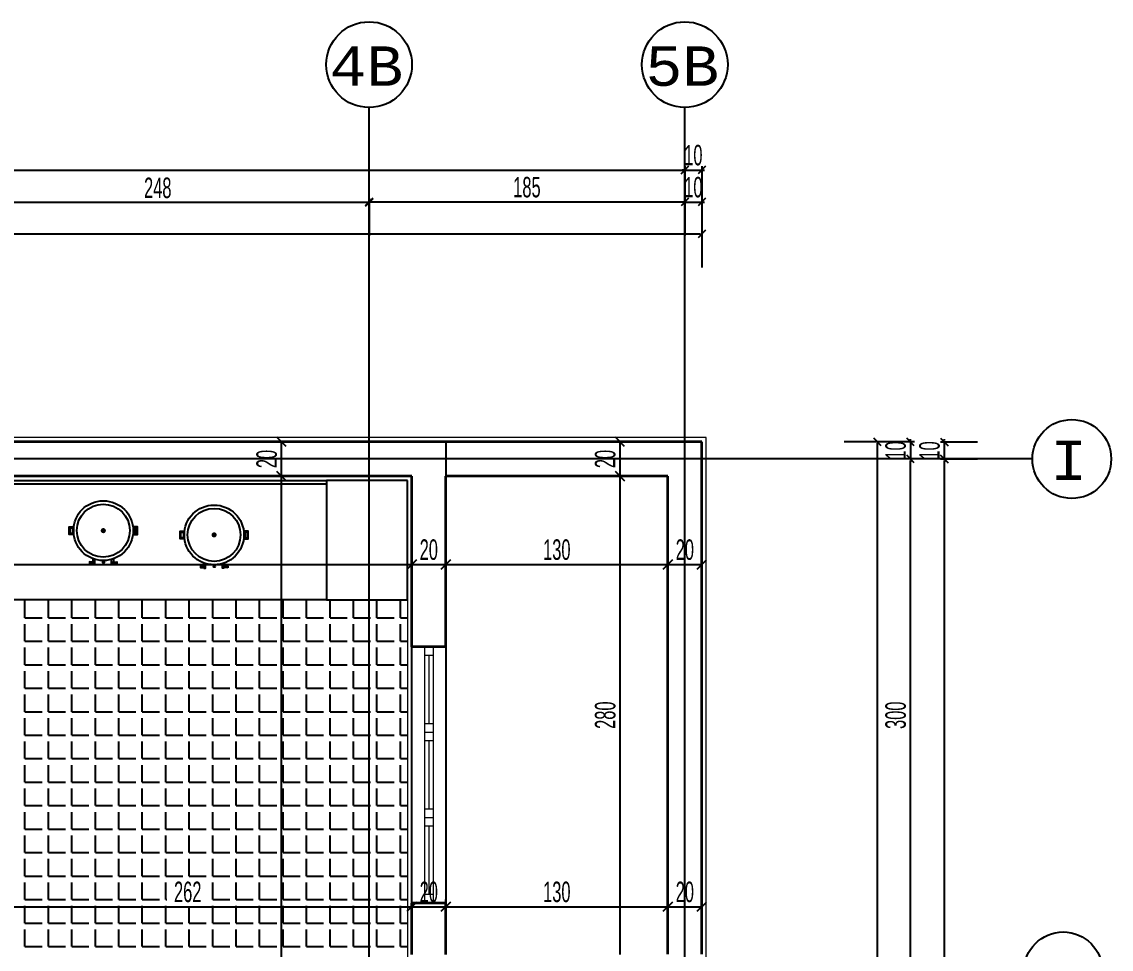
# Model space of a CAD drawing. Header units: inches. Extents: x -7543 to -822, y 102837 to 190349.
# Drawn here: x -835.2861 to -835.1584, y 102837.1283 to 102837.2369 of the extents above; entities that cross this region are included whole.
import ezdxf

# ---------------------------------------------------------------- set-up
doc = ezdxf.new("R2010")
doc.units = ezdxf.units.IN
doc.header["$MEASUREMENT"] = 0
doc.linetypes.add('DASHDOTX2', pattern=[2, 1, -0.5, 0, -0.5])
doc.layers.get('0').update_dxf_attribs({"lineweight": 25})
doc.layers.get('Defpoints').update_dxf_attribs({"lineweight": 25})
for name, color, linetype, lineweight in [('AKS', 1, 'Continuous', 25), ('ICOL', 55, 'Continuous', 25), ('SIVA', 150, 'Continuous', 15), ('TARAMA', 8, 'Continuous', 25)]:
    doc.layers.add(name, color=color, linetype=linetype, lineweight=lineweight)
for name, color, linetype, lineweight, true_color in [('DUVAR', 7, 'Continuous', 35, 0xfc4642), ('PENCERE', 7, 'Continuous', 18, 0xffb360), ('TEFRİŞ', 7, 'Continuous', 25, 0x78462c)]:
    doc.layers.add(name, color=color, linetype=linetype, lineweight=lineweight, true_color=true_color)
doc.styles.add('ISIM', font='monos.ttf', dxfattribs={"width": 1.1, "height": 200})
doc.styles.add('OLCU', font='tromand.shx', dxfattribs={"width": 0.6, "height": 12})

# ---------------------------------------------------------------- blocks, each defined once
blk = doc.blocks.new('_Oblique')
at = {"color": 0, "linetype": 'ByBlock', "lineweight": -2}
blk.add_line((-0.5, -0.5), (0.5, 0.5), dxfattribs=at)
blk = doc.blocks.new('D')
at = {"layer": 'ICOL'}
for p, q in [((2.83, 2.83), (-2.83, -2.83)), ((0, 3), (0, -25))]:
    blk.add_line(p, q, dxfattribs=at)
blk = doc.blocks.new('E')
at = {"layer": 'ICOL'}
for p, q in [((0, -3), (0, 25)), ((-2.83, -2.83), (2.83, 2.83))]:
    blk.add_line(p, q, dxfattribs=at)

msp = doc.modelspace()

# ---------------------------------------------------------------- linework, layer by layer
msp.add_line((-835.29039, 102837.18279), (-835.25039, 102837.18279))
for points in [[(-835.29039, 102837.16919), (-835.29039, 102837.18319), (-835.25039, 102837.18319), (-835.25039, 102837.16919)], [(-835.28003, 102837.17685), (-835.28053, 102837.17685), (-835.28053, 102837.17774), (-835.28003, 102837.17774)], [(-835.28013, 102837.17695), (-835.28043, 102837.17695), (-835.28043, 102837.17764), (-835.28013, 102837.17764)], [(-835.27303, 102837.17685), (-835.27254, 102837.17685), (-835.27254, 102837.17774), (-835.27303, 102837.17774)], [(-835.27293, 102837.17695), (-835.27264, 102837.17695), (-835.27264, 102837.17764), (-835.27293, 102837.17764)], [(-835.26705, 102837.17635), (-835.26754, 102837.17635), (-835.26754, 102837.17724), (-835.26705, 102837.17724)], [(-835.26715, 102837.17645), (-835.26744, 102837.17645), (-835.26744, 102837.17714), (-835.26715, 102837.17714)], [(-835.26005, 102837.17635), (-835.25955, 102837.17635), (-835.25955, 102837.17724), (-835.26005, 102837.17724)], [(-835.25995, 102837.17645), (-835.25965, 102837.17645), (-835.25965, 102837.17714), (-835.25995, 102837.17714)], [(-835.27814, 102837.17344), (-835.27761, 102837.17349), (-835.27761, 102837.17361), (-835.27814, 102837.17365)], [(-835.27493, 102837.17344), (-835.27546, 102837.17349), (-835.27546, 102837.17361), (-835.27493, 102837.17365)], [(-835.26515, 102837.17294), (-835.26462, 102837.17299), (-835.26462, 102837.17311), (-835.26515, 102837.17315)], [(-835.26194, 102837.17294), (-835.26247, 102837.17299), (-835.26247, 102837.17311), (-835.26194, 102837.17315)]]:
    msp.add_lwpolyline(points, close=True)
at = {"const_width": 0.0003}
for points in [[(-835.27668, 102837.1773, 1), (-835.27638, 102837.1773, 1)], [(-835.2637, 102837.1768, 1), (-835.2634, 102837.1768, 1)]]:
    msp.add_lwpolyline(points, format="xyb", close=True, dxfattribs=at)
for points in [[(-835.27775, 102837.17402), (-835.27775, 102837.17362)], [(-835.27775, 102837.1734), (-835.27754, 102837.1734), (-835.27754, 102837.17394)], [(-835.27775, 102837.17347), (-835.27775, 102837.1734)], [(-835.27652, 102837.17369), (-835.27652, 102837.1738)], [(-835.27534, 102837.1734), (-835.27556, 102837.1734), (-835.27556, 102837.17393)], [(-835.27534, 102837.17401), (-835.27534, 102837.17362)], [(-835.27534, 102837.17348), (-835.27534, 102837.1734)], [(-835.26477, 102837.17352), (-835.26477, 102837.17312)], [(-835.26477, 102837.1729), (-835.26455, 102837.1729), (-835.26455, 102837.17344)], [(-835.26354, 102837.17319), (-835.26354, 102837.1733)], [(-835.26235, 102837.1729), (-835.26257, 102837.1729), (-835.26257, 102837.17343)], [(-835.26235, 102837.17351), (-835.26235, 102837.17312)], [(-835.26477, 102837.17297), (-835.26477, 102837.1729)], [(-835.26235, 102837.17298), (-835.26235, 102837.1729)]]:
    msp.add_lwpolyline(points)
for centre, radius in [((-835.27653, 102837.1773), 0.0035), ((-835.27653, 102837.1773), 0.0031), ((-835.26355, 102837.1768), 0.0035), ((-835.26355, 102837.1768), 0.0031), ((-835.27651, 102837.1736), 0.0000939), ((-835.26352, 102837.1731), 0.0000939)]:
    msp.add_circle(centre, radius)
at = {"layer": 'AKS', "linetype": 'DASHDOTX2', "ltscale": 10}
for p, q in [((-835.24539, 102836.74054), (-835.24539, 102837.22685)), ((-835.20839, 102836.74054), (-835.20839, 102837.22685)), ((-835.16767, 102837.18569), (-835.58789, 102837.18569))]:
    msp.add_line(p, q, dxfattribs=at)
at = {"layer": 'AKS', "color": 0}
for centre, radius in [((-835.24539, 102837.23187), 0.00502), ((-835.20839, 102837.23187), 0.00502), ((-835.16305, 102837.18569), 0.00462), ((-835.16405, 102837.12568), 0.00462)]:
    msp.add_circle(centre, radius, dxfattribs=at)
at = {"layer": 'Defpoints', "color": 6}
for p, q in [((-835.95139, 102837.18768), (-835.23639, 102837.18768)), ((-835.23639, 102837.18768), (-835.23639, 102837.12768))]:
    msp.add_line(p, q, dxfattribs=at)
at = {"layer": 'Defpoints', "color": 3}
for p, q in [((-835.24039, 102837.18369), (-835.35789, 102837.18369)), ((-835.24039, 102837.12768), (-835.24039, 102837.18369))]:
    msp.add_line(p, q, dxfattribs=at)
at = {"layer": 'DUVAR'}
for p, q in [((-835.20639, 102837.18769), (-835.35789, 102837.18769)), ((-835.20639, 102837.12769), (-835.20639, 102837.18769)), ((-835.24039, 102837.18369), (-835.35789, 102837.18369)), ((-835.24039, 102837.16368), (-835.24039, 102837.18368)), ((-835.21039, 102837.18369), (-835.23639, 102837.18369)), ((-835.23639, 102837.16368), (-835.23639, 102837.18368)), ((-835.21039, 102837.12769), (-835.21039, 102837.18369)), ((-835.23639, 102837.16368), (-835.24039, 102837.16368)), ((-835.24039, 102837.12768), (-835.24039, 102837.13368)), ((-835.23639, 102837.13368), (-835.24039, 102837.13368)), ((-835.23639, 102837.13368), (-835.24039, 102837.13368)), ((-835.23639, 102837.12768), (-835.23639, 102837.13368))]:
    msp.add_line(p, q, dxfattribs=at)
at = {"layer": 'ICOL'}
for p, q in [((-835.97924, 102837.21953), (-835.20855, 102837.21953)), ((-835.20855, 102837.21953), (-835.2087, 102837.21953)), ((-835.20839, 102837.21953), (-835.20639, 102837.21953)), ((-835.20624, 102837.21953), (-835.20608, 102837.21953)), ((-835.24555, 102837.21571), (-835.29475, 102837.21571)), ((-835.20855, 102837.21578), (-835.24524, 102837.21578)), ((-835.20855, 102837.21578), (-835.2087, 102837.21578)), ((-835.20839, 102837.21578), (-835.20639, 102837.21578)), ((-835.20624, 102837.21578), (-835.20608, 102837.21578)), ((-835.20655, 102837.21203), (-835.98124, 102837.21203)), ((-835.25565, 102837.18369), (-835.25565, 102837.18769)), ((-835.21599, 102837.18769), (-835.21599, 102837.18369)), ((-835.18581, 102836.77784), (-835.18581, 102837.18753)), ((-835.18195, 102837.18784), (-835.18195, 102837.188)), ((-835.18195, 102837.18769), (-835.18195, 102837.18569)), ((-835.17798, 102837.18784), (-835.17798, 102837.188)), ((-835.17798, 102837.18569), (-835.17798, 102837.18769)), ((-835.18195, 102837.18553), (-835.18195, 102837.18537)), ((-835.18195, 102837.12584), (-835.18195, 102837.18553)), ((-835.17798, 102837.18553), (-835.17798, 102837.18537)), ((-835.17798, 102836.77984), (-835.17798, 102837.18553)), ((-835.25565, 102836.98268), (-835.25565, 102837.18369)), ((-835.21599, 102837.18369), (-835.21599, 102837.12768)), ((-835.35789, 102837.17333), (-835.24039, 102837.17333)), ((-835.24039, 102837.17333), (-835.23639, 102837.17333)), ((-835.23639, 102837.17333), (-835.21039, 102837.17333)), ((-835.21039, 102837.17333), (-835.20639, 102837.17333)), ((-835.29289, 102837.13326), (-835.24039, 102837.13326)), ((-835.24039, 102837.13326), (-835.23639, 102837.13326)), ((-835.23639, 102837.13326), (-835.21039, 102837.13326)), ((-835.21039, 102837.13326), (-835.20639, 102837.13326))]:
    msp.add_line(p, q, dxfattribs=at)
at = {"layer": 'ICOL', "color": 53}
for p, q in [((-835.25326, 102837.18769), (-835.25481, 102837.18769)), ((-835.21956, 102837.18769), (-835.21515, 102837.18769)), ((-835.25326, 102837.18369), (-835.25481, 102837.18369)), ((-835.25326, 102837.18369), (-835.25481, 102837.18369)), ((-835.21956, 102837.18369), (-835.21515, 102837.18369)), ((-835.21956, 102837.18369), (-835.21515, 102837.18369)), ((-835.21039, 102837.17573), (-835.21039, 102837.17417)), ((-835.21039, 102837.17573), (-835.21039, 102837.17417)), ((-835.20639, 102837.17573), (-835.20639, 102837.17417)), ((-835.24039, 102837.17424), (-835.24039, 102837.17417)), ((-835.24039, 102837.17424), (-835.24039, 102837.17417)), ((-835.23639, 102837.17412), (-835.23639, 102837.17417)), ((-835.23639, 102837.17412), (-835.23639, 102837.17417)), ((-835.24039, 102837.13281), (-835.24039, 102837.1341)), ((-835.24039, 102837.13281), (-835.24039, 102837.1341)), ((-835.23639, 102837.13316), (-835.23639, 102837.1341)), ((-835.23639, 102837.13316), (-835.23639, 102837.1341)), ((-835.21039, 102837.13394), (-835.21039, 102837.1341)), ((-835.21039, 102837.13394), (-835.21039, 102837.1341)), ((-835.20639, 102837.13413), (-835.20639, 102837.1341))]:
    msp.add_line(p, q, dxfattribs=at)
at = {"layer": 'PENCERE'}
for p, q in [((-835.24039, 102837.16368), (-835.24039, 102837.13368)), ((-835.23889, 102837.16368), (-835.23889, 102837.15368)), ((-835.23789, 102837.16368), (-835.23889, 102837.16368)), ((-835.23789, 102837.16368), (-835.23789, 102837.15368)), ((-835.23639, 102837.16368), (-835.23639, 102837.13368)), ((-835.23789, 102837.16268), (-835.23889, 102837.16268)), ((-835.23839, 102837.16268), (-835.23839, 102837.15468)), ((-835.23789, 102837.15468), (-835.23889, 102837.15468)), ((-835.23889, 102837.15368), (-835.23889, 102837.14368)), ((-835.23789, 102837.15368), (-835.23889, 102837.15368)), ((-835.23789, 102837.15368), (-835.23889, 102837.15368)), ((-835.23789, 102837.15268), (-835.23889, 102837.15268)), ((-835.23839, 102837.15268), (-835.23839, 102837.14468)), ((-835.23789, 102837.15368), (-835.23789, 102837.14368)), ((-835.23789, 102837.14468), (-835.23889, 102837.14468)), ((-835.23789, 102837.14368), (-835.23889, 102837.14368)), ((-835.23889, 102837.14368), (-835.23889, 102837.13368)), ((-835.23789, 102837.14368), (-835.23889, 102837.14368)), ((-835.23789, 102837.14268), (-835.23889, 102837.14268)), ((-835.23839, 102837.14268), (-835.23839, 102837.13468)), ((-835.23789, 102837.14368), (-835.23789, 102837.13368)), ((-835.23789, 102837.13468), (-835.23889, 102837.13468)), ((-835.23789, 102837.13368), (-835.23889, 102837.13368)), ((-835.23789, 102837.13368), (-835.23889, 102837.13368))]:
    msp.add_line(p, q, dxfattribs=at)
at = {"layer": 'SIVA'}
for p, q in [((-835.20589, 102837.18819), (-835.41929, 102837.18819)), ((-835.20589, 102837.12718), (-835.20589, 102837.18819)), ((-835.35739, 102837.18319), (-835.24089, 102837.18319)), ((-835.24089, 102837.18319), (-835.24089, 102837.12718))]:
    msp.add_line(p, q, dxfattribs=at)
at = {"layer": 'TARAMA'}
for p, q in [((-835.28571, 102837.1671), (-835.28571, 102837.1691)), ((-835.28296, 102837.1671), (-835.28296, 102837.1691)), ((-835.28021, 102837.1671), (-835.28021, 102837.1691)), ((-835.27746, 102837.1671), (-835.27746, 102837.1691)), ((-835.27471, 102837.1671), (-835.27471, 102837.1691)), ((-835.27196, 102837.1671), (-835.27196, 102837.1691)), ((-835.26921, 102837.1671), (-835.26921, 102837.1691)), ((-835.26646, 102837.1671), (-835.26646, 102837.1691)), ((-835.26371, 102837.1671), (-835.26371, 102837.1691)), ((-835.26096, 102837.1671), (-835.26096, 102837.1691)), ((-835.25821, 102837.1671), (-835.25821, 102837.1691)), ((-835.25546, 102837.1671), (-835.25546, 102837.1691)), ((-835.25271, 102837.1671), (-835.25271, 102837.1691)), ((-835.24996, 102837.1671), (-835.24996, 102837.1691)), ((-835.24721, 102837.1671), (-835.24721, 102837.1691)), ((-835.24446, 102837.1671), (-835.24446, 102837.1691)), ((-835.24171, 102837.1671), (-835.24171, 102837.1691)), ((-835.28571, 102837.1671), (-835.28371, 102837.1671)), ((-835.28296, 102837.1671), (-835.28096, 102837.1671)), ((-835.28021, 102837.1671), (-835.27821, 102837.1671)), ((-835.27746, 102837.1671), (-835.27546, 102837.1671)), ((-835.27471, 102837.1671), (-835.27271, 102837.1671)), ((-835.27196, 102837.1671), (-835.26996, 102837.1671)), ((-835.26921, 102837.1671), (-835.26721, 102837.1671)), ((-835.26646, 102837.1671), (-835.26446, 102837.1671)), ((-835.26371, 102837.1671), (-835.26171, 102837.1671)), ((-835.26096, 102837.1671), (-835.25896, 102837.1671)), ((-835.25821, 102837.1671), (-835.25621, 102837.1671)), ((-835.25546, 102837.1671), (-835.25346, 102837.1671)), ((-835.25271, 102837.1671), (-835.25071, 102837.1671)), ((-835.24996, 102837.1671), (-835.24796, 102837.1671)), ((-835.24721, 102837.1671), (-835.24539, 102837.1671)), ((-835.24539, 102837.1671), (-835.24521, 102837.1671)), ((-835.24446, 102837.1671), (-835.24246, 102837.1671)), ((-835.24171, 102837.1671), (-835.24089, 102837.1671)), ((-835.28571, 102837.16435), (-835.28571, 102837.16635)), ((-835.28296, 102837.16435), (-835.28296, 102837.16635)), ((-835.28021, 102837.16435), (-835.28021, 102837.16635)), ((-835.27746, 102837.16435), (-835.27746, 102837.16635)), ((-835.27471, 102837.16435), (-835.27471, 102837.16635)), ((-835.27196, 102837.16435), (-835.27196, 102837.16635)), ((-835.26921, 102837.16435), (-835.26921, 102837.16635)), ((-835.26646, 102837.16435), (-835.26646, 102837.16635)), ((-835.26371, 102837.16435), (-835.26371, 102837.16635)), ((-835.26096, 102837.16435), (-835.26096, 102837.16635)), ((-835.25821, 102837.16435), (-835.25821, 102837.16635)), ((-835.25546, 102837.16435), (-835.25546, 102837.16635)), ((-835.25271, 102837.16435), (-835.25271, 102837.16635)), ((-835.24996, 102837.16435), (-835.24996, 102837.16635)), ((-835.24721, 102837.16435), (-835.24721, 102837.16635)), ((-835.24446, 102837.16435), (-835.24446, 102837.16635)), ((-835.24171, 102837.16435), (-835.24171, 102837.16635)), ((-835.28571, 102837.16435), (-835.28371, 102837.16435)), ((-835.28296, 102837.16435), (-835.28096, 102837.16435)), ((-835.28021, 102837.16435), (-835.27821, 102837.16435)), ((-835.27746, 102837.16435), (-835.27546, 102837.16435)), ((-835.27471, 102837.16435), (-835.27271, 102837.16435)), ((-835.27196, 102837.16435), (-835.26996, 102837.16435)), ((-835.26921, 102837.16435), (-835.26721, 102837.16435)), ((-835.26646, 102837.16435), (-835.26446, 102837.16435)), ((-835.26371, 102837.16435), (-835.26171, 102837.16435)), ((-835.26096, 102837.16435), (-835.25896, 102837.16435)), ((-835.25821, 102837.16435), (-835.25621, 102837.16435)), ((-835.25546, 102837.16435), (-835.25346, 102837.16435)), ((-835.25271, 102837.16435), (-835.25071, 102837.16435)), ((-835.24996, 102837.16435), (-835.24796, 102837.16435)), ((-835.24721, 102837.16435), (-835.24539, 102837.16435)), ((-835.24539, 102837.16435), (-835.24521, 102837.16435)), ((-835.24446, 102837.16435), (-835.24246, 102837.16435)), ((-835.24171, 102837.16435), (-835.24089, 102837.16435)), ((-835.28571, 102837.1616), (-835.28571, 102837.1636)), ((-835.28296, 102837.1616), (-835.28296, 102837.1636)), ((-835.28021, 102837.1616), (-835.28021, 102837.1636)), ((-835.27746, 102837.1616), (-835.27746, 102837.1636)), ((-835.27471, 102837.1616), (-835.27471, 102837.1636)), ((-835.27196, 102837.1616), (-835.27196, 102837.1636)), ((-835.26921, 102837.1616), (-835.26921, 102837.1636)), ((-835.26646, 102837.1616), (-835.26646, 102837.1636)), ((-835.26371, 102837.1616), (-835.26371, 102837.1636)), ((-835.26096, 102837.1616), (-835.26096, 102837.1636)), ((-835.25821, 102837.1616), (-835.25821, 102837.1636)), ((-835.25546, 102837.1616), (-835.25546, 102837.1636)), ((-835.25271, 102837.1616), (-835.25271, 102837.1636)), ((-835.24996, 102837.1616), (-835.24996, 102837.1636)), ((-835.24721, 102837.1616), (-835.24721, 102837.1636)), ((-835.24446, 102837.1616), (-835.24446, 102837.1636)), ((-835.24171, 102837.1616), (-835.24171, 102837.1636)), ((-835.28571, 102837.1616), (-835.28371, 102837.1616)), ((-835.28296, 102837.1616), (-835.28096, 102837.1616)), ((-835.28021, 102837.1616), (-835.27821, 102837.1616)), ((-835.27746, 102837.1616), (-835.27546, 102837.1616)), ((-835.27471, 102837.1616), (-835.27271, 102837.1616)), ((-835.27196, 102837.1616), (-835.26996, 102837.1616)), ((-835.26921, 102837.1616), (-835.26721, 102837.1616)), ((-835.26646, 102837.1616), (-835.26446, 102837.1616)), ((-835.26371, 102837.1616), (-835.26171, 102837.1616)), ((-835.26096, 102837.1616), (-835.25896, 102837.1616)), ((-835.25821, 102837.1616), (-835.25621, 102837.1616)), ((-835.25546, 102837.1616), (-835.25346, 102837.1616)), ((-835.25271, 102837.1616), (-835.25071, 102837.1616)), ((-835.24996, 102837.1616), (-835.24796, 102837.1616)), ((-835.24721, 102837.1616), (-835.24539, 102837.1616)), ((-835.24539, 102837.1616), (-835.24521, 102837.1616)), ((-835.24446, 102837.1616), (-835.24246, 102837.1616)), ((-835.24171, 102837.1616), (-835.24089, 102837.1616)), ((-835.28571, 102837.15885), (-835.28571, 102837.16085)), ((-835.28296, 102837.15885), (-835.28296, 102837.16085)), ((-835.28021, 102837.15885), (-835.28021, 102837.16085)), ((-835.27746, 102837.15885), (-835.27746, 102837.16085)), ((-835.27471, 102837.15885), (-835.27471, 102837.16085)), ((-835.27196, 102837.15885), (-835.27196, 102837.16085)), ((-835.26921, 102837.15885), (-835.26921, 102837.16085)), ((-835.26646, 102837.15885), (-835.26646, 102837.16085)), ((-835.26371, 102837.15885), (-835.26371, 102837.16085)), ((-835.26096, 102837.15885), (-835.26096, 102837.16085)), ((-835.25821, 102837.15885), (-835.25821, 102837.16085)), ((-835.25546, 102837.15885), (-835.25546, 102837.16085)), ((-835.25271, 102837.15885), (-835.25271, 102837.16085)), ((-835.24996, 102837.15885), (-835.24996, 102837.16085)), ((-835.24721, 102837.15885), (-835.24721, 102837.16085)), ((-835.24446, 102837.15885), (-835.24446, 102837.16085)), ((-835.24171, 102837.15885), (-835.24171, 102837.16085)), ((-835.28571, 102837.15885), (-835.28371, 102837.15885)), ((-835.28571, 102837.1561), (-835.28571, 102837.1581)), ((-835.28296, 102837.15885), (-835.28096, 102837.15885)), ((-835.28296, 102837.1561), (-835.28296, 102837.1581)), ((-835.28021, 102837.15885), (-835.27821, 102837.15885)), ((-835.28021, 102837.1561), (-835.28021, 102837.1581)), ((-835.27746, 102837.15885), (-835.27546, 102837.15885)), ((-835.27746, 102837.1561), (-835.27746, 102837.1581)), ((-835.27471, 102837.15885), (-835.27271, 102837.15885)), ((-835.27471, 102837.1561), (-835.27471, 102837.1581)), ((-835.27196, 102837.15885), (-835.26996, 102837.15885)), ((-835.27196, 102837.1561), (-835.27196, 102837.1581)), ((-835.26921, 102837.15885), (-835.26721, 102837.15885)), ((-835.26921, 102837.1561), (-835.26921, 102837.1581)), ((-835.26646, 102837.15885), (-835.26446, 102837.15885)), ((-835.26646, 102837.1561), (-835.26646, 102837.1581)), ((-835.26371, 102837.15885), (-835.26171, 102837.15885)), ((-835.26371, 102837.1561), (-835.26371, 102837.1581)), ((-835.26096, 102837.15885), (-835.25896, 102837.15885)), ((-835.26096, 102837.1561), (-835.26096, 102837.1581)), ((-835.25821, 102837.15885), (-835.25621, 102837.15885)), ((-835.25821, 102837.1561), (-835.25821, 102837.1581)), ((-835.25546, 102837.15885), (-835.25346, 102837.15885)), ((-835.25546, 102837.1561), (-835.25546, 102837.1581)), ((-835.25271, 102837.15885), (-835.25071, 102837.15885)), ((-835.25271, 102837.1561), (-835.25271, 102837.1581)), ((-835.24996, 102837.15885), (-835.24796, 102837.15885)), ((-835.24996, 102837.1561), (-835.24996, 102837.1581)), ((-835.24721, 102837.15885), (-835.24539, 102837.15885)), ((-835.24721, 102837.1561), (-835.24721, 102837.1581)), ((-835.24539, 102837.15885), (-835.24521, 102837.15885)), ((-835.24446, 102837.15885), (-835.24246, 102837.15885)), ((-835.24446, 102837.1561), (-835.24446, 102837.1581)), ((-835.24171, 102837.15885), (-835.24089, 102837.15885)), ((-835.24171, 102837.1561), (-835.24171, 102837.1581)), ((-835.28571, 102837.1561), (-835.28371, 102837.1561)), ((-835.28571, 102837.15335), (-835.28571, 102837.15535)), ((-835.28296, 102837.1561), (-835.28096, 102837.1561)), ((-835.28296, 102837.15335), (-835.28296, 102837.15535)), ((-835.28021, 102837.1561), (-835.27821, 102837.1561)), ((-835.28021, 102837.15335), (-835.28021, 102837.15535)), ((-835.27746, 102837.1561), (-835.27546, 102837.1561)), ((-835.27746, 102837.15335), (-835.27746, 102837.15535)), ((-835.27471, 102837.1561), (-835.27271, 102837.1561)), ((-835.27471, 102837.15335), (-835.27471, 102837.15535)), ((-835.27196, 102837.1561), (-835.26996, 102837.1561)), ((-835.27196, 102837.15335), (-835.27196, 102837.15535)), ((-835.26921, 102837.1561), (-835.26721, 102837.1561)), ((-835.26921, 102837.15335), (-835.26921, 102837.15535)), ((-835.26646, 102837.1561), (-835.26446, 102837.1561)), ((-835.26646, 102837.15335), (-835.26646, 102837.15535)), ((-835.26371, 102837.1561), (-835.26171, 102837.1561)), ((-835.26371, 102837.15335), (-835.26371, 102837.15535)), ((-835.26096, 102837.1561), (-835.25896, 102837.1561)), ((-835.26096, 102837.15335), (-835.26096, 102837.15535)), ((-835.25821, 102837.1561), (-835.25621, 102837.1561)), ((-835.25821, 102837.15335), (-835.25821, 102837.15535)), ((-835.25546, 102837.1561), (-835.25346, 102837.1561)), ((-835.25546, 102837.15335), (-835.25546, 102837.15535)), ((-835.25271, 102837.1561), (-835.25071, 102837.1561)), ((-835.25271, 102837.15335), (-835.25271, 102837.15535)), ((-835.24996, 102837.1561), (-835.24796, 102837.1561)), ((-835.24996, 102837.15335), (-835.24996, 102837.15535)), ((-835.24721, 102837.1561), (-835.24539, 102837.1561)), ((-835.24721, 102837.15335), (-835.24721, 102837.15535)), ((-835.24539, 102837.1561), (-835.24521, 102837.1561)), ((-835.24446, 102837.1561), (-835.24246, 102837.1561)), ((-835.24446, 102837.15335), (-835.24446, 102837.15535)), ((-835.24171, 102837.1561), (-835.24089, 102837.1561)), ((-835.24171, 102837.15335), (-835.24171, 102837.15535)), ((-835.28571, 102837.15335), (-835.28371, 102837.15335)), ((-835.28296, 102837.15335), (-835.28096, 102837.15335)), ((-835.28021, 102837.15335), (-835.27821, 102837.15335)), ((-835.27746, 102837.15335), (-835.27546, 102837.15335)), ((-835.27471, 102837.15335), (-835.27271, 102837.15335)), ((-835.27196, 102837.15335), (-835.26996, 102837.15335)), ((-835.26921, 102837.15335), (-835.26721, 102837.15335)), ((-835.26646, 102837.15335), (-835.26446, 102837.15335)), ((-835.26371, 102837.15335), (-835.26171, 102837.15335)), ((-835.26096, 102837.15335), (-835.25896, 102837.15335)), ((-835.25821, 102837.15335), (-835.25621, 102837.15335)), ((-835.25546, 102837.15335), (-835.25346, 102837.15335)), ((-835.25271, 102837.15335), (-835.25071, 102837.15335)), ((-835.24996, 102837.15335), (-835.24796, 102837.15335)), ((-835.24721, 102837.15335), (-835.24539, 102837.15335)), ((-835.24539, 102837.15335), (-835.24521, 102837.15335)), ((-835.24446, 102837.15335), (-835.24246, 102837.15335)), ((-835.24171, 102837.15335), (-835.24089, 102837.15335)), ((-835.28571, 102837.1506), (-835.28571, 102837.1526)), ((-835.28296, 102837.1506), (-835.28296, 102837.1526)), ((-835.28021, 102837.1506), (-835.28021, 102837.1526)), ((-835.27746, 102837.1506), (-835.27746, 102837.1526)), ((-835.27471, 102837.1506), (-835.27471, 102837.1526)), ((-835.27196, 102837.1506), (-835.27196, 102837.1526)), ((-835.26921, 102837.1506), (-835.26921, 102837.1526)), ((-835.26646, 102837.1506), (-835.26646, 102837.1526)), ((-835.26371, 102837.1506), (-835.26371, 102837.1526)), ((-835.26096, 102837.1506), (-835.26096, 102837.1526)), ((-835.25821, 102837.1506), (-835.25821, 102837.1526)), ((-835.25546, 102837.1506), (-835.25546, 102837.1526)), ((-835.25271, 102837.1506), (-835.25271, 102837.1526)), ((-835.24996, 102837.1506), (-835.24996, 102837.1526)), ((-835.24721, 102837.1506), (-835.24721, 102837.1526)), ((-835.24446, 102837.1506), (-835.24446, 102837.1526)), ((-835.24171, 102837.1506), (-835.24171, 102837.1526)), ((-835.28571, 102837.1506), (-835.28371, 102837.1506)), ((-835.28296, 102837.1506), (-835.28096, 102837.1506)), ((-835.28021, 102837.1506), (-835.27821, 102837.1506)), ((-835.27746, 102837.1506), (-835.27546, 102837.1506)), ((-835.27471, 102837.1506), (-835.27271, 102837.1506)), ((-835.27196, 102837.1506), (-835.26996, 102837.1506)), ((-835.26921, 102837.1506), (-835.26721, 102837.1506)), ((-835.26646, 102837.1506), (-835.26446, 102837.1506)), ((-835.26371, 102837.1506), (-835.26171, 102837.1506)), ((-835.26096, 102837.1506), (-835.25896, 102837.1506)), ((-835.25821, 102837.1506), (-835.25621, 102837.1506)), ((-835.25546, 102837.1506), (-835.25346, 102837.1506)), ((-835.25271, 102837.1506), (-835.25071, 102837.1506)), ((-835.24996, 102837.1506), (-835.24796, 102837.1506)), ((-835.24721, 102837.1506), (-835.24539, 102837.1506)), ((-835.24539, 102837.1506), (-835.24521, 102837.1506)), ((-835.24446, 102837.1506), (-835.24246, 102837.1506)), ((-835.24171, 102837.1506), (-835.24089, 102837.1506)), ((-835.28571, 102837.14785), (-835.28571, 102837.14985)), ((-835.28296, 102837.14785), (-835.28296, 102837.14985)), ((-835.28021, 102837.14785), (-835.28021, 102837.14985)), ((-835.27746, 102837.14785), (-835.27746, 102837.14985)), ((-835.27471, 102837.14785), (-835.27471, 102837.14985)), ((-835.27196, 102837.14785), (-835.27196, 102837.14985)), ((-835.26921, 102837.14785), (-835.26921, 102837.14985)), ((-835.26646, 102837.14785), (-835.26646, 102837.14985)), ((-835.26371, 102837.14785), (-835.26371, 102837.14985)), ((-835.26096, 102837.14785), (-835.26096, 102837.14985)), ((-835.25821, 102837.14785), (-835.25821, 102837.14985)), ((-835.25546, 102837.14785), (-835.25546, 102837.14985)), ((-835.25271, 102837.14785), (-835.25271, 102837.14985)), ((-835.24996, 102837.14785), (-835.24996, 102837.14985)), ((-835.24721, 102837.14785), (-835.24721, 102837.14985)), ((-835.24446, 102837.14785), (-835.24446, 102837.14985)), ((-835.24171, 102837.14785), (-835.24171, 102837.14985)), ((-835.28571, 102837.14785), (-835.28371, 102837.14785)), ((-835.28296, 102837.14785), (-835.28096, 102837.14785)), ((-835.28021, 102837.14785), (-835.27821, 102837.14785)), ((-835.27746, 102837.14785), (-835.27546, 102837.14785)), ((-835.27471, 102837.14785), (-835.27271, 102837.14785)), ((-835.27196, 102837.14785), (-835.26996, 102837.14785)), ((-835.26921, 102837.14785), (-835.26721, 102837.14785)), ((-835.26646, 102837.14785), (-835.26446, 102837.14785)), ((-835.26371, 102837.14785), (-835.26171, 102837.14785)), ((-835.26096, 102837.14785), (-835.25896, 102837.14785)), ((-835.25821, 102837.14785), (-835.25621, 102837.14785)), ((-835.25546, 102837.14785), (-835.25346, 102837.14785)), ((-835.25271, 102837.14785), (-835.25071, 102837.14785)), ((-835.24996, 102837.14785), (-835.24796, 102837.14785)), ((-835.24721, 102837.14785), (-835.24539, 102837.14785)), ((-835.24539, 102837.14785), (-835.24521, 102837.14785)), ((-835.24446, 102837.14785), (-835.24246, 102837.14785)), ((-835.24171, 102837.14785), (-835.24089, 102837.14785)), ((-835.28571, 102837.1451), (-835.28571, 102837.1471)), ((-835.28296, 102837.1451), (-835.28296, 102837.1471)), ((-835.28021, 102837.1451), (-835.28021, 102837.1471)), ((-835.27746, 102837.1451), (-835.27746, 102837.1471)), ((-835.27471, 102837.1451), (-835.27471, 102837.1471)), ((-835.27196, 102837.1451), (-835.27196, 102837.1471)), ((-835.26921, 102837.1451), (-835.26921, 102837.1471)), ((-835.26646, 102837.1451), (-835.26646, 102837.1471)), ((-835.26371, 102837.1451), (-835.26371, 102837.1471)), ((-835.26096, 102837.1451), (-835.26096, 102837.1471)), ((-835.25821, 102837.1451), (-835.25821, 102837.1471)), ((-835.25546, 102837.1451), (-835.25546, 102837.1471)), ((-835.25271, 102837.1451), (-835.25271, 102837.1471)), ((-835.24996, 102837.1451), (-835.24996, 102837.1471)), ((-835.24721, 102837.1451), (-835.24721, 102837.1471)), ((-835.24446, 102837.1451), (-835.24446, 102837.1471)), ((-835.24171, 102837.1451), (-835.24171, 102837.1471)), ((-835.28571, 102837.1451), (-835.28371, 102837.1451)), ((-835.28296, 102837.1451), (-835.28096, 102837.1451)), ((-835.28021, 102837.1451), (-835.27821, 102837.1451)), ((-835.27746, 102837.1451), (-835.27546, 102837.1451)), ((-835.27471, 102837.1451), (-835.27271, 102837.1451)), ((-835.27196, 102837.1451), (-835.26996, 102837.1451)), ((-835.26921, 102837.1451), (-835.26721, 102837.1451)), ((-835.26646, 102837.1451), (-835.26446, 102837.1451)), ((-835.26371, 102837.1451), (-835.26171, 102837.1451)), ((-835.26096, 102837.1451), (-835.25896, 102837.1451)), ((-835.25821, 102837.1451), (-835.25621, 102837.1451)), ((-835.25546, 102837.1451), (-835.25346, 102837.1451)), ((-835.25271, 102837.1451), (-835.25071, 102837.1451)), ((-835.24996, 102837.1451), (-835.24796, 102837.1451)), ((-835.24721, 102837.1451), (-835.24539, 102837.1451)), ((-835.24539, 102837.1451), (-835.24521, 102837.1451)), ((-835.24446, 102837.1451), (-835.24246, 102837.1451)), ((-835.24171, 102837.1451), (-835.24089, 102837.1451)), ((-835.28571, 102837.14235), (-835.28571, 102837.14435)), ((-835.28296, 102837.14235), (-835.28296, 102837.14435)), ((-835.28021, 102837.14235), (-835.28021, 102837.14435)), ((-835.27746, 102837.14235), (-835.27746, 102837.14435)), ((-835.27471, 102837.14235), (-835.27471, 102837.14435)), ((-835.27196, 102837.14235), (-835.27196, 102837.14435)), ((-835.26921, 102837.14235), (-835.26921, 102837.14435)), ((-835.26646, 102837.14235), (-835.26646, 102837.14435)), ((-835.26371, 102837.14235), (-835.26371, 102837.14435)), ((-835.26096, 102837.14235), (-835.26096, 102837.14435)), ((-835.25821, 102837.14235), (-835.25821, 102837.14435)), ((-835.25546, 102837.14235), (-835.25546, 102837.14435)), ((-835.25271, 102837.14235), (-835.25271, 102837.14435)), ((-835.24996, 102837.14235), (-835.24996, 102837.14435)), ((-835.24721, 102837.14235), (-835.24721, 102837.14435)), ((-835.24446, 102837.14235), (-835.24446, 102837.14435)), ((-835.24171, 102837.14235), (-835.24171, 102837.14435)), ((-835.28571, 102837.14235), (-835.28371, 102837.14235)), ((-835.28571, 102837.1396), (-835.28571, 102837.1416)), ((-835.28296, 102837.14235), (-835.28096, 102837.14235)), ((-835.28296, 102837.1396), (-835.28296, 102837.1416)), ((-835.28021, 102837.14235), (-835.27821, 102837.14235)), ((-835.28021, 102837.1396), (-835.28021, 102837.1416)), ((-835.27746, 102837.14235), (-835.27546, 102837.14235)), ((-835.27746, 102837.1396), (-835.27746, 102837.1416)), ((-835.27471, 102837.14235), (-835.27271, 102837.14235)), ((-835.27471, 102837.1396), (-835.27471, 102837.1416)), ((-835.27196, 102837.14235), (-835.26996, 102837.14235)), ((-835.27196, 102837.1396), (-835.27196, 102837.1416)), ((-835.26921, 102837.14235), (-835.26721, 102837.14235)), ((-835.26921, 102837.1396), (-835.26921, 102837.1416)), ((-835.26646, 102837.14235), (-835.26446, 102837.14235)), ((-835.26646, 102837.1396), (-835.26646, 102837.1416)), ((-835.26371, 102837.14235), (-835.26171, 102837.14235)), ((-835.26371, 102837.1396), (-835.26371, 102837.1416)), ((-835.26096, 102837.14235), (-835.25896, 102837.14235)), ((-835.26096, 102837.1396), (-835.26096, 102837.1416)), ((-835.25821, 102837.14235), (-835.25621, 102837.14235)), ((-835.25821, 102837.1396), (-835.25821, 102837.1416)), ((-835.25546, 102837.14235), (-835.25346, 102837.14235)), ((-835.25546, 102837.1396), (-835.25546, 102837.1416)), ((-835.25271, 102837.14235), (-835.25071, 102837.14235)), ((-835.25271, 102837.1396), (-835.25271, 102837.1416)), ((-835.24996, 102837.14235), (-835.24796, 102837.14235)), ((-835.24996, 102837.1396), (-835.24996, 102837.1416)), ((-835.24721, 102837.14235), (-835.24539, 102837.14235)), ((-835.24721, 102837.1396), (-835.24721, 102837.1416)), ((-835.24539, 102837.14235), (-835.24521, 102837.14235)), ((-835.24446, 102837.14235), (-835.24246, 102837.14235)), ((-835.24446, 102837.1396), (-835.24446, 102837.1416)), ((-835.24171, 102837.14235), (-835.24089, 102837.14235)), ((-835.24171, 102837.1396), (-835.24171, 102837.1416)), ((-835.28571, 102837.1396), (-835.28371, 102837.1396)), ((-835.28571, 102837.13685), (-835.28571, 102837.13885)), ((-835.28296, 102837.1396), (-835.28096, 102837.1396)), ((-835.28296, 102837.13685), (-835.28296, 102837.13885)), ((-835.28021, 102837.1396), (-835.27821, 102837.1396)), ((-835.28021, 102837.13685), (-835.28021, 102837.13885)), ((-835.27746, 102837.1396), (-835.27546, 102837.1396)), ((-835.27746, 102837.13685), (-835.27746, 102837.13885)), ((-835.27471, 102837.1396), (-835.27271, 102837.1396)), ((-835.27471, 102837.13685), (-835.27471, 102837.13885)), ((-835.27196, 102837.1396), (-835.26996, 102837.1396)), ((-835.27196, 102837.13685), (-835.27196, 102837.13885)), ((-835.26921, 102837.1396), (-835.26721, 102837.1396)), ((-835.26921, 102837.13685), (-835.26921, 102837.13885)), ((-835.26646, 102837.1396), (-835.26446, 102837.1396)), ((-835.26646, 102837.13685), (-835.26646, 102837.13885)), ((-835.26371, 102837.1396), (-835.26171, 102837.1396)), ((-835.26371, 102837.13685), (-835.26371, 102837.13885)), ((-835.26096, 102837.1396), (-835.25896, 102837.1396)), ((-835.26096, 102837.13685), (-835.26096, 102837.13885)), ((-835.25821, 102837.1396), (-835.25621, 102837.1396)), ((-835.25821, 102837.13685), (-835.25821, 102837.13885)), ((-835.25546, 102837.1396), (-835.25346, 102837.1396)), ((-835.25546, 102837.13685), (-835.25546, 102837.13885)), ((-835.25271, 102837.1396), (-835.25071, 102837.1396)), ((-835.25271, 102837.13685), (-835.25271, 102837.13885)), ((-835.24996, 102837.1396), (-835.24796, 102837.1396)), ((-835.24996, 102837.13685), (-835.24996, 102837.13885)), ((-835.24721, 102837.1396), (-835.24539, 102837.1396)), ((-835.24721, 102837.13685), (-835.24721, 102837.13885)), ((-835.24539, 102837.1396), (-835.24521, 102837.1396)), ((-835.24446, 102837.1396), (-835.24246, 102837.1396)), ((-835.24446, 102837.13685), (-835.24446, 102837.13885)), ((-835.24171, 102837.1396), (-835.24089, 102837.1396)), ((-835.24171, 102837.13685), (-835.24171, 102837.13885)), ((-835.28571, 102837.13685), (-835.28371, 102837.13685)), ((-835.28571, 102837.1341), (-835.28571, 102837.1361)), ((-835.28296, 102837.13685), (-835.28096, 102837.13685)), ((-835.28296, 102837.1341), (-835.28296, 102837.1361)), ((-835.28021, 102837.13685), (-835.27821, 102837.13685)), ((-835.28021, 102837.1341), (-835.28021, 102837.1361)), ((-835.27746, 102837.13685), (-835.27546, 102837.13685)), ((-835.27746, 102837.1341), (-835.27746, 102837.1361)), ((-835.27471, 102837.13685), (-835.27271, 102837.13685)), ((-835.27471, 102837.1341), (-835.27471, 102837.1361)), ((-835.27196, 102837.13685), (-835.26996, 102837.13685)), ((-835.27196, 102837.1341), (-835.27196, 102837.1361)), ((-835.26921, 102837.13685), (-835.26721, 102837.13685)), ((-835.26921, 102837.1341), (-835.26921, 102837.1361)), ((-835.26646, 102837.13685), (-835.26446, 102837.13685)), ((-835.26371, 102837.13685), (-835.26171, 102837.13685)), ((-835.26371, 102837.1341), (-835.26371, 102837.1361)), ((-835.26096, 102837.13685), (-835.25896, 102837.13685)), ((-835.26096, 102837.1341), (-835.26096, 102837.1361)), ((-835.25821, 102837.13685), (-835.25621, 102837.13685)), ((-835.25821, 102837.1341), (-835.25821, 102837.1361)), ((-835.25546, 102837.13685), (-835.25346, 102837.13685)), ((-835.25546, 102837.1341), (-835.25546, 102837.1361)), ((-835.25271, 102837.13685), (-835.25071, 102837.13685)), ((-835.25271, 102837.1341), (-835.25271, 102837.1361)), ((-835.24996, 102837.13685), (-835.24796, 102837.13685)), ((-835.24996, 102837.1341), (-835.24996, 102837.1361)), ((-835.24721, 102837.13685), (-835.24539, 102837.13685)), ((-835.24721, 102837.1341), (-835.24721, 102837.1361)), ((-835.24539, 102837.13685), (-835.24521, 102837.13685)), ((-835.24446, 102837.13685), (-835.24246, 102837.13685)), ((-835.24446, 102837.1341), (-835.24446, 102837.1361)), ((-835.24171, 102837.13685), (-835.24089, 102837.13685)), ((-835.24171, 102837.1341), (-835.24171, 102837.1361)), ((-835.28571, 102837.1341), (-835.28371, 102837.1341)), ((-835.28296, 102837.1341), (-835.28096, 102837.1341)), ((-835.28021, 102837.1341), (-835.27821, 102837.1341)), ((-835.27746, 102837.1341), (-835.27546, 102837.1341)), ((-835.27471, 102837.1341), (-835.27271, 102837.1341)), ((-835.27196, 102837.1341), (-835.26996, 102837.1341)), ((-835.26921, 102837.1341), (-835.26909, 102837.1341)), ((-835.26371, 102837.1341), (-835.26171, 102837.1341)), ((-835.26096, 102837.1341), (-835.25896, 102837.1341)), ((-835.25821, 102837.1341), (-835.25621, 102837.1341)), ((-835.25546, 102837.1341), (-835.25346, 102837.1341)), ((-835.25271, 102837.1341), (-835.25071, 102837.1341)), ((-835.24996, 102837.1341), (-835.24796, 102837.1341)), ((-835.24721, 102837.1341), (-835.24539, 102837.1341)), ((-835.24539, 102837.1341), (-835.24521, 102837.1341)), ((-835.24446, 102837.1341), (-835.24246, 102837.1341)), ((-835.24171, 102837.1341), (-835.24089, 102837.1341)), ((-835.28571, 102837.13135), (-835.28571, 102837.13335)), ((-835.28296, 102837.13135), (-835.28296, 102837.13335)), ((-835.28021, 102837.13135), (-835.28021, 102837.13335)), ((-835.27746, 102837.13135), (-835.27746, 102837.13335)), ((-835.27471, 102837.13135), (-835.27471, 102837.13335)), ((-835.27196, 102837.13135), (-835.27196, 102837.13335)), ((-835.26921, 102837.13135), (-835.26921, 102837.13335)), ((-835.26646, 102837.13135), (-835.26646, 102837.13318)), ((-835.26371, 102837.13135), (-835.26371, 102837.13335)), ((-835.26096, 102837.13135), (-835.26096, 102837.13335)), ((-835.25821, 102837.13135), (-835.25821, 102837.13335)), ((-835.25546, 102837.13135), (-835.25546, 102837.13335)), ((-835.25271, 102837.13135), (-835.25271, 102837.13335)), ((-835.24996, 102837.13135), (-835.24996, 102837.13335)), ((-835.24721, 102837.13135), (-835.24721, 102837.13335)), ((-835.24446, 102837.13135), (-835.24446, 102837.13335)), ((-835.24171, 102837.13135), (-835.24171, 102837.13335)), ((-835.28571, 102837.13135), (-835.28371, 102837.13135)), ((-835.28296, 102837.13135), (-835.28096, 102837.13135)), ((-835.28021, 102837.13135), (-835.27821, 102837.13135)), ((-835.27746, 102837.13135), (-835.27546, 102837.13135)), ((-835.27471, 102837.13135), (-835.27271, 102837.13135)), ((-835.27196, 102837.13135), (-835.26996, 102837.13135)), ((-835.26921, 102837.13135), (-835.26721, 102837.13135)), ((-835.26646, 102837.13135), (-835.26446, 102837.13135)), ((-835.26371, 102837.13135), (-835.26171, 102837.13135)), ((-835.26096, 102837.13135), (-835.25896, 102837.13135)), ((-835.25821, 102837.13135), (-835.25621, 102837.13135)), ((-835.25546, 102837.13135), (-835.25346, 102837.13135)), ((-835.25271, 102837.13135), (-835.25071, 102837.13135)), ((-835.24996, 102837.13135), (-835.24796, 102837.13135)), ((-835.24721, 102837.13135), (-835.24539, 102837.13135)), ((-835.24539, 102837.13135), (-835.24521, 102837.13135)), ((-835.24446, 102837.13135), (-835.24246, 102837.13135)), ((-835.24171, 102837.13135), (-835.24089, 102837.13135)), ((-835.28571, 102837.1286), (-835.28571, 102837.1306)), ((-835.28296, 102837.1286), (-835.28296, 102837.1306)), ((-835.28021, 102837.1286), (-835.28021, 102837.1306)), ((-835.27746, 102837.1286), (-835.27746, 102837.1306)), ((-835.27471, 102837.1286), (-835.27471, 102837.1306)), ((-835.27196, 102837.1286), (-835.27196, 102837.1306)), ((-835.26921, 102837.1286), (-835.26921, 102837.1306)), ((-835.26646, 102837.1286), (-835.26646, 102837.1306)), ((-835.26371, 102837.1286), (-835.26371, 102837.1306)), ((-835.26096, 102837.1286), (-835.26096, 102837.1306)), ((-835.25821, 102837.1286), (-835.25821, 102837.1306)), ((-835.25546, 102837.1286), (-835.25546, 102837.1306)), ((-835.25271, 102837.1286), (-835.25271, 102837.1306)), ((-835.24996, 102837.1286), (-835.24996, 102837.1306)), ((-835.24721, 102837.1286), (-835.24721, 102837.1306)), ((-835.24446, 102837.1286), (-835.24446, 102837.1306)), ((-835.24171, 102837.1286), (-835.24171, 102837.1306)), ((-835.28571, 102837.1286), (-835.28371, 102837.1286)), ((-835.28296, 102837.1286), (-835.28096, 102837.1286)), ((-835.28021, 102837.1286), (-835.27821, 102837.1286)), ((-835.27746, 102837.1286), (-835.27546, 102837.1286)), ((-835.27471, 102837.1286), (-835.27271, 102837.1286)), ((-835.27196, 102837.1286), (-835.26996, 102837.1286)), ((-835.26921, 102837.1286), (-835.26721, 102837.1286)), ((-835.26646, 102837.1286), (-835.26446, 102837.1286)), ((-835.26371, 102837.1286), (-835.26171, 102837.1286)), ((-835.26096, 102837.1286), (-835.25896, 102837.1286)), ((-835.25821, 102837.1286), (-835.25621, 102837.1286)), ((-835.25546, 102837.1286), (-835.25346, 102837.1286)), ((-835.25271, 102837.1286), (-835.25071, 102837.1286)), ((-835.24996, 102837.1286), (-835.24796, 102837.1286)), ((-835.24721, 102837.1286), (-835.24539, 102837.1286)), ((-835.24539, 102837.1286), (-835.24521, 102837.1286)), ((-835.24446, 102837.1286), (-835.24246, 102837.1286)), ((-835.24171, 102837.1286), (-835.24089, 102837.1286))]:
    msp.add_line(p, q, dxfattribs=at)
at = {"layer": 'TEFRİŞ'}
for p, q in [((-835.24089, 102837.18319), (-835.25039, 102837.18319)), ((-835.25039, 102837.18319), (-835.25039, 102837.16919)), ((-835.24089, 102837.16919), (-835.24089, 102837.18319)), ((-835.25039, 102837.16919), (-835.24089, 102837.16919))]:
    msp.add_line(p, q, dxfattribs=at)

# ---------------------------------------------------------------- block references
at = {"layer": 'ICOL'}
for name, p, xscale, yscale, zscale in [('E', (-835.20839, 102837.21953), 0.0001559999999471984, 0.0001559999999471984, 0.0001559999999471984), ('D', (-835.20839, 102837.21953), 0.0001559999999471984, 0.0001559999999471984, 0.0001559999999471984), ('D', (-835.24539, 102837.21571), 0.0001559999999471984, 0.0001559999999471984, 0.0001559999999471984), ('D', (-835.20839, 102837.21578), 0.0001559999999471984, 0.0001559999999471984, 0.0001559999999471984), ('D', (-835.20839, 102837.21578), 0.0001559999999471984, 0.0001559999999471984, 0.0001559999999471984), ('D', (-835.20639, 102837.21203), 0.0001559999999471984, 0.0001559999999471984, 0.0001559999999471984), ('_Oblique', (-835.24039, 102837.17333), 0.001080000000001746, 0.001080000000001746, 0.001080000000001746), ('_Oblique', (-835.23639, 102837.17333), 0.001080000000001746, 0.001080000000001746, 0.001080000000001746), ('_Oblique', (-835.21039, 102837.17333), 0.001080000000001746, 0.001080000000001746, 0.001080000000001746), ('_Oblique', (-835.20639, 102837.17333), 0.001080000000001746, 0.001080000000001746, 0.001080000000001746), ('_Oblique', (-835.24039, 102837.13326), 0.001080000000001746, 0.001080000000001746, 0.001080000000001746), ('_Oblique', (-835.23639, 102837.13326), 0.001080000000001746, 0.001080000000001746, 0.001080000000001746), ('_Oblique', (-835.21039, 102837.13326), 0.001080000000001746, 0.001080000000001746, 0.001080000000001746), ('_Oblique', (-835.20639, 102837.13326), 0.001080000000001746, 0.001080000000001746, 0.001080000000001746)]:
    msp.add_blockref(name, p, dxfattribs=dict(at, xscale=xscale, yscale=yscale, zscale=zscale))
for name, p, xscale, yscale, zscale, rotation in [('E', (-835.20639, 102837.21953), 0.0001559999999471984, 0.0001559999999471984, 0.0001559999999471984, 180), ('E', (-835.24539, 102837.21578), 0.0001559999999471984, 0.0001559999999471984, 0.0001559999999471984, 180), ('E', (-835.20639, 102837.21578), 0.0001559999999471984, 0.0001559999999471984, 0.0001559999999471984, 180), ('_Oblique', (-835.25565, 102837.18769), 0.001080000001820736, 0.001080000001820736, 0.001080000001820736, 90), ('_Oblique', (-835.21599, 102837.18769), 0.001080000001820736, 0.001080000001820736, 0.001080000001820736, 90), ('E', (-835.18581, 102837.18769), 0.000155999994603917, 0.000155999994603917, 0.000155999994603917, 90), ('D', (-835.18195, 102837.18769), 0.000155999994603917, 0.000155999994603917, 0.000155999994603917, 270), ('E', (-835.17798, 102837.18769), 0.000155999994603917, 0.000155999994603917, 0.000155999994603917, 270), ('E', (-835.18195, 102837.18569), 0.000155999994603917, 0.000155999994603917, 0.000155999994603917, 90), ('E', (-835.18195, 102837.18569), 0.000155999994603917, 0.000155999994603917, 0.000155999994603917, 90), ('E', (-835.17798, 102837.18569), 0.000155999994603917, 0.000155999994603917, 0.000155999994603917, 90), ('D', (-835.17798, 102837.18569), 0.000155999994603917, 0.000155999994603917, 0.000155999994603917, 90), ('_Oblique', (-835.25565, 102837.18369), 0.001080000001820736, 0.001080000001820736, 0.001080000001820736, 270), ('_Oblique', (-835.25565, 102837.18369), 0.001080000001820736, 0.001080000001820736, 0.001080000001820736, 90), ('_Oblique', (-835.21599, 102837.18369), 0.001080000001820736, 0.001080000001820736, 0.001080000001820736, 90), ('_Oblique', (-835.21599, 102837.18369), 0.001080000001820736, 0.001080000001820736, 0.001080000001820736, 270), ('_Oblique', (-835.24039, 102837.17333), 0.001080000000001746, 0.001080000000001746, 0.001080000000001746, 180), ('_Oblique', (-835.23639, 102837.17333), 0.001080000000001746, 0.001080000000001746, 0.001080000000001746, 180), ('_Oblique', (-835.21039, 102837.17333), 0.001080000000001746, 0.001080000000001746, 0.001080000000001746, 180), ('_Oblique', (-835.24039, 102837.13326), 0.001080000000001746, 0.001080000000001746, 0.001080000000001746, 180), ('_Oblique', (-835.23639, 102837.13326), 0.001080000000001746, 0.001080000000001746, 0.001080000000001746, 180), ('_Oblique', (-835.21039, 102837.13326), 0.001080000000001746, 0.001080000000001746, 0.001080000000001746, 180)]:
    msp.add_blockref(name, p, dxfattribs=dict(at, xscale=xscale, yscale=yscale, zscale=zscale, rotation=rotation))

# ---------------------------------------------------------------- texts
at = {"layer": 'AKS', "style": 'ISIM', "width": 1.1}
for s, p in [('4B', (-835.25, 102837.22939)), ('5B', (-835.21299, 102837.22939)), ('I', (-835.16555, 102837.18323))]:
    msp.add_text(s, height=0.00462, dxfattribs=at).set_placement(p)
at = {"layer": 'ICOL', "char_height": 0.0024, "attachment_point": 5, "style": 'OLCU'}
for s, insert in [('\\A1;10', (-835.20739, 102837.22126)), ('\\A1;248', (-835.27015, 102837.21743)), ('\\A1;185', (-835.22689, 102837.21751)), ('\\A1;10', (-835.20739, 102837.21751)), ('\\A1;20', (-835.23839, 102837.17506)), ('\\A1;130', (-835.22339, 102837.17506)), ('\\A1;20', (-835.20839, 102837.17506)), ('\\A1;262', (-835.26664, 102837.13498)), ('\\A1;20', (-835.23839, 102837.13498)), ('\\A1;130', (-835.22339, 102837.13498)), ('\\A1;20', (-835.20839, 102837.13498))]:
    msp.add_mtext(s, dxfattribs=dict(at, insert=insert))
at = {"layer": 'ICOL', "char_height": 0.0024, "attachment_point": 5, "rotation": 90, "style": 'OLCU'}
for s, insert in [('\\A1;10', (-835.18368, 102837.18669)), ('\\A1;10', (-835.17971, 102837.18669)), ('\\A1;20', (-835.25738, 102837.18569)), ('\\A1;20', (-835.21771, 102837.18569)), ('\\A1;280', (-835.21771, 102837.15569)), ('\\A1;300', (-835.18368, 102837.15568))]:
    msp.add_mtext(s, dxfattribs=dict(at, insert=insert))

doc.saveas('drawing.dxf')
